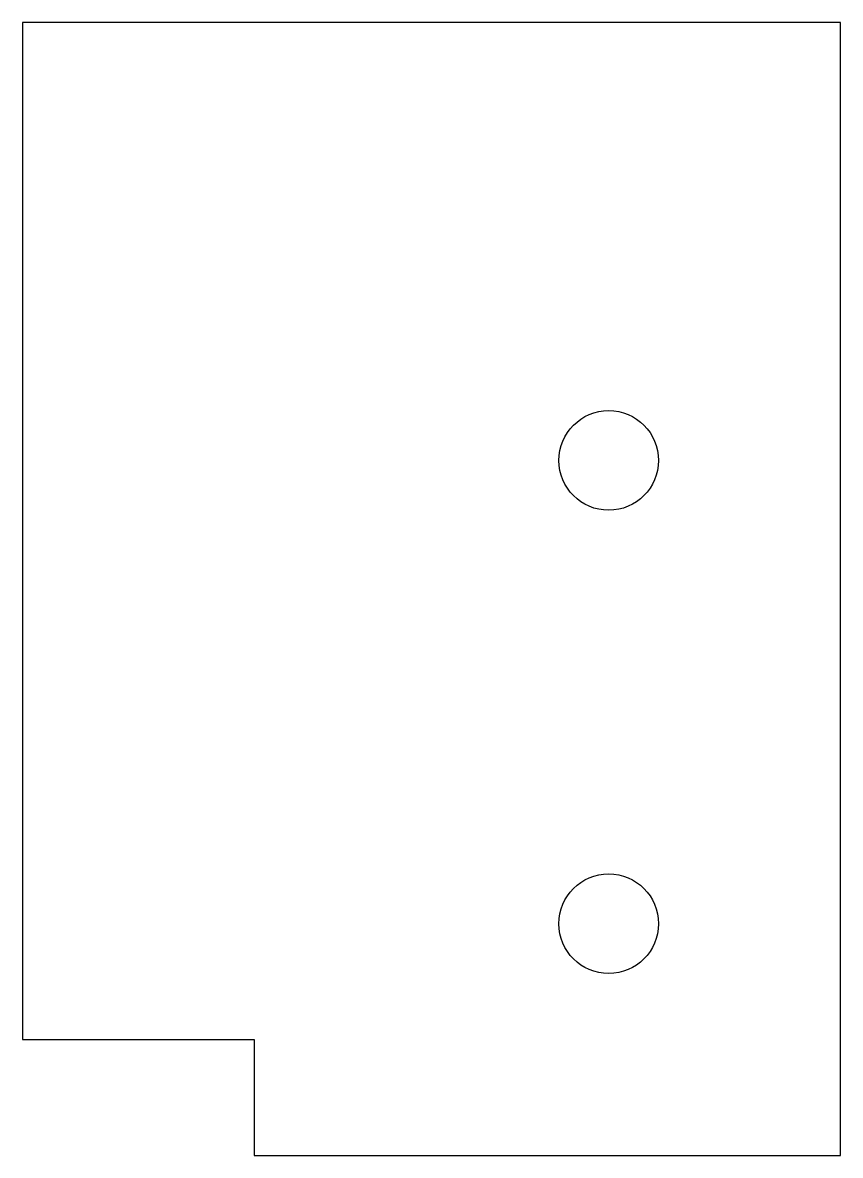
# Model space of a CAD drawing. Header units: millimetres. Extents: x -10 to 25.3, y 0 to 48.9.
import ezdxf

# ---------------------------------------------------------------- set-up
doc = ezdxf.new("R2010")
doc.units = ezdxf.units.MM
doc.layers.get('0').update_dxf_attribs({"linetype": 'CONTINUOUS'})

msp = doc.modelspace()

# ---------------------------------------------------------------- linework, layer by layer
msp.add_lwpolyline([(0, 5), (0, 0), (25.3, 0), (25.3, 48.9), (-10, 48.9), (-10, 5)], close=True)
for centre in [(15.3, 30), (15.3, 10)]:
    msp.add_circle(centre, 2.15)

doc.saveas('drawing.dxf')
